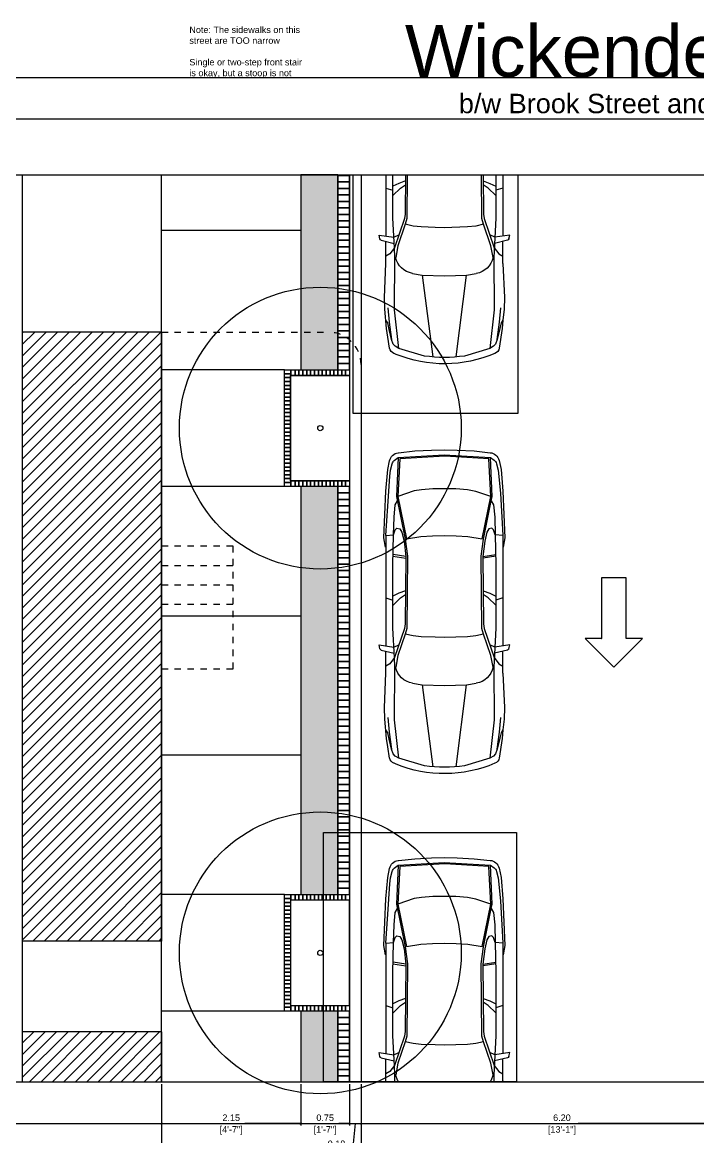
# Model space of a CAD drawing. Extents: x 4 to 262, y -261 to 351.
# Drawn here: x 45.1 to 55.53, y -62.31 to -45.11 of the extents above; entities that cross this region are included whole.
import ezdxf
from ezdxf.xclip import XClip

# ---------------------------------------------------------------- set-up
doc = ezdxf.new("R2010")
doc.units = 0
doc.header["$LTSCALE"] = 0.1
doc.header["$MEASUREMENT"] = 0
doc.header["$XCLIPFRAME"] = 2
doc.header["$PDMODE"] = 3
doc.linetypes.add('DASHED', pattern=[0.75, 0.5, -0.25])
doc.layers.get('0').update_dxf_attribs({"color": 102})
for name, color, linetype in [('Cars', 4, 'Continuous'), ('Details', 9, 'Continuous'), ('Edge', 1, 'Continuous'), ('Hatch and Paving', 252, 'Continuous'), ('HIDDEN', 204, 'Continuous'), ('Optional', 4, 'Continuous'), ('Poche', 6, 'Continuous'), ('Text', 7, 'Continuous'), ('Trees', 3, 'Continuous')]:
    doc.layers.add(name, color=color, linetype=linetype)
doc.styles.get("Standard").update_dxf_attribs({"font": 'Arial.ttf'})
doc.dimstyles.get("Standard").update_dxf_attribs({"dimtxt": 0.1, "dimasz": 0.03, "dimexe": 0.03, "dimexo": 0.04, "dimgap": 0.04, "dimtad": 0, "dimtih": 1, "dimtoh": 1, "dimzin": 0, "dimdsep": 46, "dimtxsty": 'Standard', "dimblk": 'ARCHTICK', "dimblk1": 'ARCHTICK', "dimblk2": 'ARCHTICK', "dimcen": 0.09, "dimclrd": 256, "dimclre": 256, "dimadec": 0, "dimazin": 0, "dimtfac": 1, "dimtofl": 0, "dimtmove": 1, "dimatfit": 3, "dimfxl": 1, "dimtolj": 1, "dimtzin": 0, "dimlwe": -1, "dimarcsym": 0})

# ---------------------------------------------------------------- blocks, each defined once
blk = doc.blocks.new('Tree 1')
for radius in [2.175, 0.04]:
    blk.add_circle((19.781, 19.848), radius)
blk = doc.blocks.new('_ArchTick')
at = {"color": 0, "linetype": 'ByBlock', "const_width": 0.15}
blk.add_lwpolyline([(-0.5, -0.5), (0.5, 0.5)], dxfattribs=at)
blk = doc.blocks.new('*D45')
at = {"layer": 'Defpoints', "color": 0, "transparency": 16777216}
for p in [(47.252, -61.46), (49.402, -61.46), (49.402, -62.107)]:
    blk.add_point(p, dxfattribs=at)
at = {"layer": 'Text', "transparency": 16777216}
for p, q in [((47.252, -61.5), (47.252, -62.137)), ((49.402, -61.5), (49.402, -62.137))]:
    blk.add_line(p, q, dxfattribs=at)
at = {"layer": 'Text', "lineweight": -2, "transparency": 16777216}
for p, q in [((47.252, -62.107), (48.119, -62.107)), ((49.402, -62.107), (48.536, -62.107))]:
    blk.add_line(p, q, dxfattribs=at)
at = {"layer": 'Text', "lineweight": -2, "transparency": 16777216, "xscale": 0.03, "yscale": 0.03, "zscale": 0.03, "rotation": 180}
blk.add_blockref('_ArchTick', (47.252, -62.107), dxfattribs=at)
at = {"layer": 'Text', "lineweight": -2, "transparency": 16777216, "xscale": 0.03, "yscale": 0.03, "zscale": 0.03}
blk.add_blockref('_ArchTick', (49.402, -62.107), dxfattribs=at)
at = {"layer": 'Text', "color": 0, "transparency": 16777216, "char_height": 0.1, "attachment_point": 5}
for s, insert in [('\\A1;2.15', (48.327, -62.016)), ('\\A1;[4\'-7"]', (48.327, -62.211))]:
    blk.add_mtext(s, dxfattribs=dict(at, insert=insert))
blk = doc.blocks.new('*D46')
at = {"layer": 'Defpoints', "color": 0, "transparency": 16777216}
for p in [(49.402, -61.46), (50.152, -61.46), (50.152, -62.107)]:
    blk.add_point(p, dxfattribs=at)
at = {"layer": 'Text', "transparency": 16777216}
for p, q in [((49.402, -61.5), (49.402, -62.137)), ((50.152, -61.5), (50.152, -62.137))]:
    blk.add_line(p, q, dxfattribs=at)
at = {"layer": 'Text', "lineweight": -2, "transparency": 16777216}
for p, q in [((49.402, -62.107), (49.569, -62.107)), ((50.152, -62.107), (49.986, -62.107))]:
    blk.add_line(p, q, dxfattribs=at)
at = {"layer": 'Text', "lineweight": -2, "transparency": 16777216, "xscale": 0.03, "yscale": 0.03, "zscale": 0.03, "rotation": 180}
blk.add_blockref('_ArchTick', (49.402, -62.107), dxfattribs=at)
at = {"layer": 'Text', "lineweight": -2, "transparency": 16777216, "xscale": 0.03, "yscale": 0.03, "zscale": 0.03}
blk.add_blockref('_ArchTick', (50.152, -62.107), dxfattribs=at)
at = {"layer": 'Text', "color": 0, "transparency": 16777216, "char_height": 0.1, "attachment_point": 5}
for s, insert in [('\\A1;0.75', (49.777, -62.016)), ('\\A1;[1\'-7"]', (49.777, -62.211))]:
    blk.add_mtext(s, dxfattribs=dict(at, insert=insert))
blk = doc.blocks.new('*D47')
at = {"layer": 'Defpoints', "color": 0, "transparency": 16777216}
for p in [(50.152, -61.46), (50.332, -61.46), (50.332, -62.107)]:
    blk.add_point(p, dxfattribs=at)
at = {"layer": 'Text', "transparency": 16777216}
for p, q in [((50.152, -61.5), (50.152, -62.137)), ((50.332, -61.5), (50.332, -62.137))]:
    blk.add_line(p, q, dxfattribs=at)
at = {"layer": 'Text', "lineweight": -2, "transparency": 16777216}
for p, q in [((50.152, -62.107), (50.332, -62.107)), ((50.242, -62.107), (50.201, -62.516)), ((50.201, -62.516), (50.121, -62.516))]:
    blk.add_line(p, q, dxfattribs=at)
at = {"layer": 'Text', "lineweight": -2, "transparency": 16777216, "xscale": 0.03, "yscale": 0.03, "zscale": 0.03, "rotation": 180}
blk.add_blockref('_ArchTick', (50.152, -62.107), dxfattribs=at)
at = {"layer": 'Text', "lineweight": -2, "transparency": 16777216, "xscale": 0.03, "yscale": 0.03, "zscale": 0.03}
blk.add_blockref('_ArchTick', (50.332, -62.107), dxfattribs=at)
at = {"layer": 'Text', "color": 0, "transparency": 16777216, "insert": (49.952, -62.516), "char_height": 0.1, "attachment_point": 5}
blk.add_mtext('\\A1;0.18\\P [5"]', dxfattribs=at)
blk = doc.blocks.new('*D48')
at = {"layer": 'Defpoints', "color": 0, "transparency": 16777216}
for p in [(50.332, -61.46), (56.532, -61.46), (56.532, -62.107)]:
    blk.add_point(p, dxfattribs=at)
at = {"layer": 'Text', "transparency": 16777216}
for p, q in [((50.332, -61.5), (50.332, -62.137)), ((56.532, -61.5), (56.532, -62.137))]:
    blk.add_line(p, q, dxfattribs=at)
at = {"layer": 'Text', "lineweight": -2, "transparency": 16777216}
for p, q in [((50.332, -62.107), (53.185, -62.107)), ((56.532, -62.107), (53.68, -62.107))]:
    blk.add_line(p, q, dxfattribs=at)
at = {"layer": 'Text', "lineweight": -2, "transparency": 16777216, "xscale": 0.03, "yscale": 0.03, "zscale": 0.03, "rotation": 180}
blk.add_blockref('_ArchTick', (50.332, -62.107), dxfattribs=at)
at = {"layer": 'Text', "lineweight": -2, "transparency": 16777216, "xscale": 0.03, "yscale": 0.03, "zscale": 0.03}
blk.add_blockref('_ArchTick', (56.532, -62.107), dxfattribs=at)
at = {"layer": 'Text', "color": 0, "transparency": 16777216, "char_height": 0.1, "attachment_point": 5}
for s, insert in [('\\A1;6.20', (53.432, -62.016)), ('\\A1;[13\'-1"]', (53.432, -62.211))]:
    blk.add_mtext(s, dxfattribs=dict(at, insert=insert))
blk = doc.blocks.new('Car 1')
at = {"color": 8, "linetype": 'Continuous'}
for p, q in [((30.089, 21.523), (29.839, 21.496)), ((30.35, 21.538), (30.089, 21.523)), ((30.547, 21.543), (30.35, 21.538)), ((30.743, 21.538), (30.547, 21.543)), ((31.004, 21.523), (30.743, 21.538)), ((31.254, 21.496), (31.004, 21.523)), ((29.702, 21.376), (29.672, 21.235)), ((29.836, 21.421), (29.776, 21.38)), ((29.809, 20.82), (29.836, 21.421)), ((29.83, 20.822), (29.859, 21.401)), ((30.55, 21.463), (29.836, 21.421)), ((29.859, 21.401), (30.542, 21.441)), ((30.542, 21.441), (31.234, 21.401)), ((31.258, 21.421), (30.55, 21.463)), ((31.234, 21.401), (31.263, 20.822)), ((31.321, 21.376), (31.258, 21.421)), ((31.258, 21.421), (31.285, 20.82)), ((31.421, 21.235), (31.392, 21.372)), ((29.672, 21.235), (29.643, 20.905)), ((29.714, 21.228), (29.683, 20.872)), ((29.742, 21.327), (29.714, 21.228)), ((31.379, 21.228), (31.351, 21.327)), ((31.389, 21.134), (31.379, 21.228)), ((31.45, 20.905), (31.421, 21.235)), ((31.421, 20.669), (31.389, 21.134)), ((29.643, 20.905), (29.613, 20.182)), ((29.683, 20.872), (29.643, 20.221)), ((29.822, 20.756), (29.809, 20.82)), ((29.83, 20.822), (30.062, 20.899)), ((29.962, 20.168), (29.83, 20.822)), ((30.062, 20.899), (30.191, 20.924)), ((30.191, 20.924), (30.368, 20.938)), ((30.368, 20.938), (30.55, 20.94)), ((30.55, 20.94), (30.725, 20.938)), ((30.725, 20.938), (30.902, 20.924)), ((30.902, 20.924), (31.012, 20.906)), ((31.012, 20.906), (31.263, 20.822)), ((31.263, 20.822), (31.131, 20.168)), ((31.285, 20.82), (31.152, 20.164)), ((31.48, 20.182), (31.45, 20.905)), ((29.789, 20.69), (29.769, 20.504)), ((29.822, 20.756), (29.789, 20.69)), ((29.942, 20.164), (29.822, 20.756)), ((31.305, 20.69), (31.272, 20.756)), ((31.324, 20.504), (31.305, 20.69)), ((31.45, 20.221), (31.421, 20.669)), ((29.769, 20.504), (29.763, 20.228)), ((31.33, 20.228), (31.324, 20.504)), ((29.763, 20.228), (29.789, 20.305)), ((29.789, 20.305), (29.814, 20.332)), ((29.814, 20.332), (29.86, 20.322)), ((29.86, 20.322), (29.891, 20.271)), ((31.234, 20.322), (31.202, 20.271)), ((31.279, 20.332), (31.234, 20.322)), ((31.305, 20.305), (31.279, 20.332)), ((31.33, 20.228), (31.305, 20.305)), ((29.613, 20.182), (29.639, 20.04)), ((29.643, 20.221), (29.763, 20.228)), ((29.643, 20.221), (29.643, 18.514)), ((29.763, 20.228), (29.752, 19.766)), ((29.891, 20.271), (29.924, 20.133)), ((29.924, 20.133), (29.954, 19.896)), ((29.979, 19.902), (29.942, 20.164)), ((30.184, 20.202), (29.962, 20.168)), ((30.365, 20.215), (30.184, 20.202)), ((30.543, 20.217), (30.365, 20.215)), ((30.728, 20.215), (30.543, 20.217)), ((30.909, 20.202), (30.728, 20.215)), ((31.131, 20.168), (30.909, 20.202)), ((31.152, 20.164), (31.114, 19.902)), ((31.169, 20.133), (31.14, 19.896)), ((31.202, 20.271), (31.169, 20.133)), ((31.342, 19.766), (31.33, 20.228)), ((31.45, 20.221), (31.33, 20.228)), ((31.45, 20.221), (31.45, 18.514)), ((31.454, 20.04), (31.48, 20.182)), ((29.954, 19.894), (29.755, 19.924)), ((29.755, 19.899), (29.95, 19.87)), ((29.954, 19.896), (29.942, 18.855)), ((29.967, 18.785), (29.979, 19.902)), ((31.114, 19.902), (31.126, 18.785)), ((31.14, 19.896), (31.338, 19.924)), ((31.14, 19.896), (31.151, 18.855)), ((31.341, 19.899), (31.143, 19.87)), ((29.752, 19.766), (29.752, 18.789)), ((31.342, 18.789), (31.342, 19.766)), ((29.843, 19.328), (29.752, 19.284)), ((29.948, 19.366), (29.843, 19.328)), ((29.87, 19.256), (29.947, 19.307)), ((31.145, 19.366), (31.25, 19.328)), ((31.223, 19.256), (31.146, 19.307)), ((31.25, 19.328), (31.344, 19.283)), ((29.642, 19.256), (29.752, 19.222)), ((29.752, 19.142), (29.87, 19.256)), ((31.344, 19.14), (31.223, 19.256)), ((31.451, 19.256), (31.342, 19.222)), ((29.752, 18.789), (29.784, 18.185)), ((29.932, 18.784), (29.777, 18.333)), ((29.942, 18.855), (29.932, 18.784)), ((29.943, 18.698), (29.967, 18.785)), ((31.126, 18.785), (31.15, 18.698)), ((31.151, 18.855), (31.161, 18.784)), ((31.161, 18.784), (31.316, 18.333)), ((31.316, 18.333), (31.342, 18.789)), ((29.829, 18.365), (29.943, 18.698)), ((29.943, 18.698), (30.062, 18.67)), ((30.062, 18.67), (30.19, 18.655)), ((30.19, 18.655), (30.551, 18.644)), ((30.551, 18.644), (30.691, 18.648)), ((30.691, 18.648), (30.903, 18.655)), ((30.903, 18.655), (31.031, 18.67)), ((31.031, 18.67), (31.15, 18.698)), ((31.15, 18.698), (31.264, 18.365)), ((29.551, 18.47), (29.538, 18.53)), ((29.538, 18.53), (29.769, 18.496)), ((29.571, 18.449), (29.774, 18.402)), ((29.643, 18.092), (29.643, 18.432)), ((29.769, 18.496), (29.846, 18.532)), ((31.325, 18.496), (31.248, 18.532)), ((31.522, 18.449), (31.32, 18.402)), ((31.555, 18.53), (31.325, 18.496)), ((31.45, 18.092), (31.45, 18.432)), ((31.542, 18.47), (31.555, 18.53)), ((29.705, 18.239), (29.643, 18.204)), ((29.777, 18.333), (29.705, 18.239)), ((29.795, 18.185), (29.829, 18.365)), ((31.264, 18.365), (31.298, 18.185)), ((31.309, 18.185), (31.316, 18.333)), ((31.316, 18.333), (31.389, 18.239)), ((31.389, 18.239), (31.451, 18.204)), ((29.643, 18.092), (29.62, 17.566)), ((29.784, 18.185), (29.779, 17.375)), ((31.315, 17.375), (31.309, 18.185)), ((31.473, 17.566), (31.45, 18.092)), ((30.206, 17.913), (30.054, 17.938)), ((30.366, 16.648), (30.206, 17.913)), ((30.547, 17.902), (30.206, 17.913)), ((30.887, 17.913), (30.547, 17.902)), ((30.887, 17.913), (30.727, 16.648)), ((31.039, 17.938), (30.887, 17.913)), ((29.62, 17.566), (29.626, 17.384)), ((31.467, 17.384), (31.473, 17.566)), ((29.626, 17.384), (29.642, 17.219)), ((29.694, 17.185), (29.676, 17.408)), ((29.779, 17.375), (29.843, 16.78)), ((31.251, 16.78), (31.315, 17.375)), ((31.417, 17.408), (31.4, 17.185)), ((31.441, 17.087), (31.467, 17.384)), ((29.642, 17.219), (29.672, 17.173)), ((29.642, 17.219), (29.653, 17.087)), ((31.421, 17.173), (31.451, 17.219)), ((29.653, 17.087), (29.701, 16.784)), ((29.672, 17.173), (29.689, 17.09)), ((29.689, 17.09), (29.73, 16.918)), ((29.73, 16.918), (29.694, 17.185)), ((31.4, 17.185), (31.363, 16.918)), ((31.363, 16.918), (31.4, 17.074)), ((31.4, 17.074), (31.421, 17.173)), ((31.421, 16.954), (31.441, 17.087)), ((29.73, 16.918), (29.756, 16.848)), ((31.338, 16.848), (31.363, 16.918)), ((31.392, 16.784), (31.421, 16.954)), ((29.756, 16.848), (29.789, 16.813)), ((29.789, 16.813), (29.843, 16.78)), ((29.843, 16.78), (30.238, 16.663)), ((30.855, 16.663), (31.251, 16.78)), ((31.251, 16.78), (31.305, 16.813)), ((31.293, 16.689), (31.324, 16.702)), ((31.305, 16.813), (31.338, 16.848)), ((30.547, 16.543), (30.547, 16.543))]:
    blk.add_line(p, q, dxfattribs=at)
for centre, radius, start, end in [((29.857, 21.339), 0.159, 96.1654, 166.417), ((29.844, 21.298), 0.106, 124.732, 163.999), ((31.237, 21.339), 0.159, 12.0139, 81.7918), ((31.249, 21.298), 0.106, 16.0009, 47.497), ((29.577, 18.475), 0.0265, 191.8561, 256.8464), ((31.516, 18.475), 0.0265, 283.1524, 348.1427), ((30.107, 18.253), 0.32, 192.2413, 260.4689), ((30.987, 18.253), 0.319, 279.531, 347.7586), ((29.805, 16.802), 0.106, 189.5619, 249.9003), ((30.547, 18.523), 1.98, 246.8697, 292.1307), ((31.288, 16.802), 0.106, 290.0997, 350.438), ((30.547, 18.805), 2.164, 261.8061, 278.1938)]:
    blk.add_arc(centre, radius, start, end, dxfattribs=at)
blk = doc.blocks.new('*D53')
at = {"layer": 'Defpoints', "color": 0, "transparency": 16777216}
for p in [(47.252, -61.46), (50.332, -61.46), (50.332, -63.036)]:
    blk.add_point(p, dxfattribs=at)
at = {"layer": 'Text', "transparency": 16777216}
for p, q in [((47.252, -61.5), (47.252, -63.066)), ((50.332, -61.5), (50.332, -63.066))]:
    blk.add_line(p, q, dxfattribs=at)
at = {"layer": 'Text', "lineweight": -2, "transparency": 16777216}
for p, q in [((47.252, -63.036), (48.415, -63.036)), ((50.332, -63.036), (49.169, -63.036))]:
    blk.add_line(p, q, dxfattribs=at)
at = {"layer": 'Text', "lineweight": -2, "transparency": 16777216, "xscale": 0.03, "yscale": 0.03, "zscale": 0.03, "rotation": 180}
blk.add_blockref('_ArchTick', (47.252, -63.036), dxfattribs=at)
at = {"layer": 'Text', "lineweight": -2, "transparency": 16777216, "xscale": 0.03, "yscale": 0.03, "zscale": 0.03}
blk.add_blockref('_ArchTick', (50.332, -63.036), dxfattribs=at)
at = {"layer": 'Text', "color": 0, "transparency": 16777216, "char_height": 0.2, "attachment_point": 5}
for s, insert in [('\\A1;3.08', (48.792, -62.895)), ('\\A1;[6\'-6"]', (48.792, -63.203))]:
    blk.add_mtext(s, dxfattribs=dict(at, insert=insert))
blk = doc.blocks.new('*D54')
at = {"layer": 'Defpoints', "color": 0, "transparency": 16777216}
for p in [(50.332, -61.46), (60.182, -61.46), (60.182, -63.036)]:
    blk.add_point(p, dxfattribs=at)
at = {"layer": 'Text', "transparency": 16777216}
for p, q in [((50.332, -61.5), (50.332, -63.066)), ((60.182, -61.5), (60.182, -63.066))]:
    blk.add_line(p, q, dxfattribs=at)
at = {"layer": 'Text', "lineweight": -2, "transparency": 16777216}
for p, q in [((50.332, -63.036), (54.725, -63.036)), ((60.182, -63.036), (55.79, -63.036))]:
    blk.add_line(p, q, dxfattribs=at)
at = {"layer": 'Text', "lineweight": -2, "transparency": 16777216, "xscale": 0.03, "yscale": 0.03, "zscale": 0.03, "rotation": 180}
blk.add_blockref('_ArchTick', (50.332, -63.036), dxfattribs=at)
at = {"layer": 'Text', "lineweight": -2, "transparency": 16777216, "xscale": 0.03, "yscale": 0.03, "zscale": 0.03}
blk.add_blockref('_ArchTick', (60.182, -63.036), dxfattribs=at)
at = {"layer": 'Text', "color": 0, "transparency": 16777216, "char_height": 0.2, "attachment_point": 5}
for s, insert in [('\\A1;9.85', (55.257, -62.895)), ('\\A1;[20\'-10"]', (55.257, -63.203))]:
    blk.add_mtext(s, dxfattribs=dict(at, insert=insert))
blk = doc.blocks.new('*D56')
at = {"layer": 'Defpoints', "color": 0, "transparency": 16777216}
for p in [(47.252, -61.46), (63.312, -61.46), (63.312, -64.253)]:
    blk.add_point(p, dxfattribs=at)
at = {"layer": 'Text', "transparency": 16777216}
for p, q in [((47.252, -61.5), (47.252, -64.283)), ((63.312, -61.5), (63.312, -64.283))]:
    blk.add_line(p, q, dxfattribs=at)
at = {"layer": 'Text', "lineweight": -2, "transparency": 16777216}
for p, q in [((47.252, -64.253), (54.751, -64.253)), ((63.312, -64.253), (55.813, -64.253))]:
    blk.add_line(p, q, dxfattribs=at)
at = {"layer": 'Text', "lineweight": -2, "transparency": 16777216, "xscale": 0.03, "yscale": 0.03, "zscale": 0.03, "rotation": 180}
blk.add_blockref('_ArchTick', (47.252, -64.253), dxfattribs=at)
at = {"layer": 'Text', "lineweight": -2, "transparency": 16777216, "xscale": 0.03, "yscale": 0.03, "zscale": 0.03}
blk.add_blockref('_ArchTick', (63.312, -64.253), dxfattribs=at)
at = {"layer": 'Text', "color": 0, "transparency": 16777216, "char_height": 0.3, "attachment_point": 5}
for s, insert in [('\\A1;16.06', (55.282, -64.061)), ("\\A1;[34']", (55.282, -64.484))]:
    blk.add_mtext(s, dxfattribs=dict(at, insert=insert))

msp = doc.modelspace()

# ---------------------------------------------------------------- hatches: boundary and pattern name
at = {"layer": 'Hatch and Paving'}
h = msp.add_hatch(dxfattribs=at)
h.set_pattern_fill('AR-BRSTD', color=256, scale=0.03, angle=90)
h.set_pattern_definition([(90, (-1.51225, 0), (-0.08001, 5e-18), []), (180, (-1.51225, 0), (-0.08001, -0.12), [0.08001, -0.08001])])
h.paths.add_polyline_path([(49.402, -50.471), (49.972, -50.471), (49.972, -47.46), (49.402, -47.46)])
h.paths.add_polyline_path([(49.402, -58.571), (49.972, -58.571), (49.972, -52.271), (49.402, -52.271)])
h.paths.add_polyline_path([(49.972, -60.371), (49.402, -60.371), (49.402, -61.46), (49.972, -61.46)])
h.paths.add_polyline_path([(61.112, -58.917), (60.542, -58.917), (60.542, -61.46), (61.112, -61.46)])
h.paths.add_polyline_path([(61.112, -49.717), (60.542, -49.717), (60.542, -57.117), (61.112, -57.117)])
h.paths.add_polyline_path([(61.112, -47.46), (60.542, -47.46), (60.542, -47.917), (61.112, -47.917)])
at = {"layer": 'HIDDEN'}
h = msp.add_hatch(dxfattribs=at)
h.set_pattern_fill('ANSI31', color=1)
h.set_pattern_definition([(45, (-1.51225, 0), (-0.08838835, 0.08838835), [])])
h.paths.add_polyline_path([(47.252, -49.89), (45.102, -49.89), (45.102, -59.29), (47.252, -59.29)])
h.paths.add_polyline_path([(47.252, -60.69), (45.102, -60.69), (45.102, -61.46), (47.252, -61.46)])
h.paths.add_polyline_path([(65.462, -56.117), (63.312, -56.117), (63.312, -61.46), (65.462, -61.46)])
h.paths.add_polyline_path([(65.462, -47.46), (63.312, -47.46), (63.312, -50.117), (65.462, -50.117)])

# ---------------------------------------------------------------- linework, layer by layer
at = {"layer": 'Cars'}
msp.add_lwpolyline([(54.231, -55.06), (54.673, -54.618), (54.423, -54.618), (54.423, -53.681), (54.04, -53.681), (54.04, -54.618), (54.048, -54.618), (53.79, -54.618)], close=True, dxfattribs=at)
at = {"layer": 'Details'}
msp.add_line((50.152, -47.46), (50.152, -61.46), dxfattribs=at)
at = {"layer": 'Edge'}
for p, q in [((47.252, -49.89), (47.252, -47.46)), ((49.402, -47.46), (49.402, -50.471)), ((50.332, -47.46), (50.332, -61.46)), ((49.402, -52.271), (49.402, -58.571)), ((47.252, -60.69), (47.252, -59.29)), ((49.402, -60.371), (49.402, -61.46))]:
    msp.add_line(p, q, dxfattribs=at)
for p in [(7.603, -47.46), (14.396, -61.46)]:
    msp.add_xline(p, (1, 0), dxfattribs=at)
for points in [[(49.402, -52.271), (49.152, -52.271), (49.152, -50.471), (49.402, -50.471)], [(49.402, -60.371), (49.152, -60.371), (49.152, -58.571), (49.402, -58.571)]]:
    msp.add_lwpolyline(points, dxfattribs=at)
for points in [[(50.152, -52.182), (49.241, -52.182), (49.241, -50.559), (50.152, -50.559)], [(50.152, -58.659), (49.241, -58.659), (49.241, -60.282), (50.152, -60.282)]]:
    msp.add_lwpolyline(points, close=True, dxfattribs=at)
at = {"layer": 'Hatch and Paving'}
for p, q in [((49.402, -48.321), (47.252, -48.321)), ((49.152, -50.471), (47.252, -50.471)), ((49.152, -52.271), (47.252, -52.271)), ((49.402, -54.271), (47.252, -54.271)), ((49.402, -56.421), (47.252, -56.421)), ((49.152, -58.571), (47.252, -58.571)), ((49.152, -60.371), (47.252, -60.371))]:
    msp.add_line(p, q, dxfattribs=at)
for points in [[(49.972, -47.46), (49.972, -47.471), (50.152, -47.471), (50.152, -47.46)], [(50.152, -61.46), (50.152, -61.371), (49.972, -61.371), (49.972, -61.46)]]:
    msp.add_lwpolyline(points, dxfattribs=at)
for points in [[(50.152, -47.471), (49.972, -47.471), (49.972, -47.571), (50.152, -47.571)], [(50.152, -47.571), (49.972, -47.571), (49.972, -47.671), (50.152, -47.671)], [(50.152, -47.671), (49.972, -47.671), (49.972, -47.771), (50.152, -47.771)], [(50.152, -47.771), (49.972, -47.771), (49.972, -47.871), (50.152, -47.871)], [(50.152, -47.871), (49.972, -47.871), (49.972, -47.971), (50.152, -47.971)], [(50.152, -47.971), (49.972, -47.971), (49.972, -48.071), (50.152, -48.071)], [(50.152, -48.071), (49.972, -48.071), (49.972, -48.171), (50.152, -48.171)], [(50.152, -48.171), (49.972, -48.171), (49.972, -48.271), (50.152, -48.271)], [(50.152, -48.271), (49.972, -48.271), (49.972, -48.371), (50.152, -48.371)], [(50.152, -48.371), (49.972, -48.371), (49.972, -48.471), (50.152, -48.471)], [(50.152, -48.471), (49.972, -48.471), (49.972, -48.571), (50.152, -48.571)], [(50.152, -48.571), (49.972, -48.571), (49.972, -48.671), (50.152, -48.671)], [(50.152, -48.671), (49.972, -48.671), (49.972, -48.771), (50.152, -48.771)], [(50.152, -48.771), (49.972, -48.771), (49.972, -48.871), (50.152, -48.871)], [(50.152, -48.871), (49.972, -48.871), (49.972, -48.971), (50.152, -48.971)], [(50.152, -48.971), (49.972, -48.971), (49.972, -49.071), (50.152, -49.071)], [(50.152, -49.071), (49.972, -49.071), (49.972, -49.171), (50.152, -49.171)], [(50.152, -49.171), (49.972, -49.171), (49.972, -49.271), (50.152, -49.271)], [(50.152, -49.271), (49.972, -49.271), (49.972, -49.371), (50.152, -49.371)], [(50.152, -49.371), (49.972, -49.371), (49.972, -49.471), (50.152, -49.471)], [(50.152, -49.471), (49.972, -49.471), (49.972, -49.571), (50.152, -49.571)], [(50.152, -49.571), (49.972, -49.571), (49.972, -49.671), (50.152, -49.671)], [(50.152, -49.671), (49.972, -49.671), (49.972, -49.771), (50.152, -49.771)], [(50.152, -49.771), (49.972, -49.771), (49.972, -49.871), (50.152, -49.871)], [(50.152, -49.871), (49.972, -49.871), (49.972, -49.971), (50.152, -49.971)], [(50.152, -49.971), (49.972, -49.971), (49.972, -50.071), (50.152, -50.071)], [(50.152, -50.071), (49.972, -50.071), (49.972, -50.171), (50.152, -50.171)], [(50.152, -50.171), (49.972, -50.171), (49.972, -50.271), (50.152, -50.271)], [(50.152, -50.271), (49.972, -50.271), (49.972, -50.371), (50.152, -50.371)], [(50.152, -50.371), (49.972, -50.371), (49.972, -50.471), (50.152, -50.471)], [(49.152, -50.471), (49.241, -50.471), (49.241, -50.531), (49.152, -50.531)], [(49.152, -50.531), (49.241, -50.531), (49.241, -50.591), (49.152, -50.591)], [(49.312, -50.471), (49.312, -50.559), (49.252, -50.559), (49.252, -50.471)], [(49.372, -50.471), (49.372, -50.559), (49.312, -50.559), (49.312, -50.471)], [(49.432, -50.471), (49.432, -50.559), (49.372, -50.559), (49.372, -50.471)], [(49.492, -50.471), (49.492, -50.559), (49.432, -50.559), (49.432, -50.471)], [(49.552, -50.471), (49.552, -50.559), (49.492, -50.559), (49.492, -50.471)], [(49.612, -50.471), (49.612, -50.559), (49.552, -50.559), (49.552, -50.471)], [(49.672, -50.471), (49.672, -50.559), (49.612, -50.559), (49.612, -50.471)], [(49.732, -50.471), (49.732, -50.559), (49.672, -50.559), (49.672, -50.471)], [(49.792, -50.471), (49.792, -50.559), (49.732, -50.559), (49.732, -50.471)], [(49.852, -50.471), (49.852, -50.559), (49.792, -50.559), (49.792, -50.471)], [(49.912, -50.471), (49.912, -50.559), (49.852, -50.559), (49.852, -50.471)], [(49.972, -50.471), (49.972, -50.559), (49.912, -50.559), (49.912, -50.471)], [(50.032, -50.471), (50.032, -50.559), (49.972, -50.559), (49.972, -50.471)], [(50.092, -50.471), (50.092, -50.559), (50.032, -50.559), (50.032, -50.471)], [(50.152, -50.471), (50.152, -50.559), (50.092, -50.559), (50.092, -50.471)], [(49.152, -50.591), (49.241, -50.591), (49.241, -50.651), (49.152, -50.651)], [(49.152, -50.651), (49.241, -50.651), (49.241, -50.711), (49.152, -50.711)], [(49.152, -50.711), (49.241, -50.711), (49.241, -50.771), (49.152, -50.771)], [(49.152, -50.771), (49.241, -50.771), (49.241, -50.831), (49.152, -50.831)], [(49.152, -50.831), (49.241, -50.831), (49.241, -50.891), (49.152, -50.891)], [(49.152, -50.891), (49.241, -50.891), (49.241, -50.951), (49.152, -50.951)], [(49.152, -50.951), (49.241, -50.951), (49.241, -51.011), (49.152, -51.011)], [(49.152, -51.011), (49.241, -51.011), (49.241, -51.071), (49.152, -51.071)], [(49.152, -51.071), (49.241, -51.071), (49.241, -51.131), (49.152, -51.131)], [(49.152, -51.131), (49.241, -51.131), (49.241, -51.191), (49.152, -51.191)], [(49.152, -51.191), (49.241, -51.191), (49.241, -51.251), (49.152, -51.251)], [(49.152, -51.251), (49.241, -51.251), (49.241, -51.311), (49.152, -51.311)], [(49.152, -51.311), (49.241, -51.311), (49.241, -51.371), (49.152, -51.371)], [(49.152, -51.371), (49.241, -51.371), (49.241, -51.431), (49.152, -51.431)], [(49.152, -51.431), (49.241, -51.431), (49.241, -51.491), (49.152, -51.491)], [(49.152, -51.491), (49.241, -51.491), (49.241, -51.551), (49.152, -51.551)], [(49.152, -51.551), (49.241, -51.551), (49.241, -51.611), (49.152, -51.611)], [(49.152, -51.611), (49.241, -51.611), (49.241, -51.671), (49.152, -51.671)], [(49.152, -51.671), (49.241, -51.671), (49.241, -51.731), (49.152, -51.731)], [(49.152, -51.731), (49.241, -51.731), (49.241, -51.791), (49.152, -51.791)], [(49.152, -51.791), (49.241, -51.791), (49.241, -51.851), (49.152, -51.851)], [(49.152, -51.851), (49.241, -51.851), (49.241, -51.911), (49.152, -51.911)], [(49.152, -51.911), (49.241, -51.911), (49.241, -51.971), (49.152, -51.971)], [(49.152, -51.971), (49.241, -51.971), (49.241, -52.031), (49.152, -52.031)], [(49.152, -52.031), (49.241, -52.031), (49.241, -52.091), (49.152, -52.091)], [(49.152, -52.091), (49.241, -52.091), (49.241, -52.151), (49.152, -52.151)], [(49.152, -52.151), (49.241, -52.151), (49.241, -52.211), (49.152, -52.211)], [(49.152, -52.211), (49.241, -52.211), (49.241, -52.271), (49.152, -52.271)], [(49.312, -52.182), (49.312, -52.271), (49.252, -52.271), (49.252, -52.182)], [(49.372, -52.182), (49.372, -52.271), (49.312, -52.271), (49.312, -52.182)], [(49.432, -52.182), (49.432, -52.271), (49.372, -52.271), (49.372, -52.182)], [(49.492, -52.182), (49.492, -52.271), (49.432, -52.271), (49.432, -52.182)], [(49.552, -52.182), (49.552, -52.271), (49.492, -52.271), (49.492, -52.182)], [(49.612, -52.182), (49.612, -52.271), (49.552, -52.271), (49.552, -52.182)], [(49.672, -52.182), (49.672, -52.271), (49.612, -52.271), (49.612, -52.182)], [(49.732, -52.182), (49.732, -52.271), (49.672, -52.271), (49.672, -52.182)], [(49.792, -52.182), (49.792, -52.271), (49.732, -52.271), (49.732, -52.182)], [(49.852, -52.182), (49.852, -52.271), (49.792, -52.271), (49.792, -52.182)], [(49.912, -52.182), (49.912, -52.271), (49.852, -52.271), (49.852, -52.182)], [(49.972, -52.182), (49.972, -52.271), (49.912, -52.271), (49.912, -52.182)], [(50.032, -52.182), (50.032, -52.271), (49.972, -52.271), (49.972, -52.182)], [(50.152, -52.271), (49.972, -52.271), (49.972, -52.371), (50.152, -52.371)], [(50.092, -52.182), (50.092, -52.271), (50.032, -52.271), (50.032, -52.182)], [(50.152, -52.182), (50.152, -52.271), (50.092, -52.271), (50.092, -52.182)], [(50.152, -52.371), (49.972, -52.371), (49.972, -52.471), (50.152, -52.471)], [(50.152, -52.471), (49.972, -52.471), (49.972, -52.571), (50.152, -52.571)], [(50.152, -52.571), (49.972, -52.571), (49.972, -52.671), (50.152, -52.671)], [(50.152, -52.671), (49.972, -52.671), (49.972, -52.771), (50.152, -52.771)], [(50.152, -52.771), (49.972, -52.771), (49.972, -52.871), (50.152, -52.871)], [(50.152, -52.871), (49.972, -52.871), (49.972, -52.971), (50.152, -52.971)], [(50.152, -52.971), (49.972, -52.971), (49.972, -53.071), (50.152, -53.071)], [(50.152, -53.071), (49.972, -53.071), (49.972, -53.171), (50.152, -53.171)], [(50.152, -53.171), (49.972, -53.171), (49.972, -53.271), (50.152, -53.271)], [(50.152, -53.271), (49.972, -53.271), (49.972, -53.371), (50.152, -53.371)], [(50.152, -53.371), (49.972, -53.371), (49.972, -53.471), (50.152, -53.471)], [(50.152, -53.471), (49.972, -53.471), (49.972, -53.571), (50.152, -53.571)], [(50.152, -53.571), (49.972, -53.571), (49.972, -53.671), (50.152, -53.671)], [(50.152, -53.671), (49.972, -53.671), (49.972, -53.771), (50.152, -53.771)], [(50.152, -53.771), (49.972, -53.771), (49.972, -53.871), (50.152, -53.871)], [(50.152, -53.871), (49.972, -53.871), (49.972, -53.971), (50.152, -53.971)], [(50.152, -53.971), (49.972, -53.971), (49.972, -54.071), (50.152, -54.071)], [(50.152, -54.071), (49.972, -54.071), (49.972, -54.171), (50.152, -54.171)], [(50.152, -54.171), (49.972, -54.171), (49.972, -54.271), (50.152, -54.271)], [(50.152, -54.271), (49.972, -54.271), (49.972, -54.371), (50.152, -54.371)], [(50.152, -54.371), (49.972, -54.371), (49.972, -54.471), (50.152, -54.471)], [(50.152, -54.471), (49.972, -54.471), (49.972, -54.571), (50.152, -54.571)], [(50.152, -54.571), (49.972, -54.571), (49.972, -54.671), (50.152, -54.671)], [(50.152, -54.671), (49.972, -54.671), (49.972, -54.771), (50.152, -54.771)], [(50.152, -54.771), (49.972, -54.771), (49.972, -54.871), (50.152, -54.871)], [(50.152, -54.871), (49.972, -54.871), (49.972, -54.971), (50.152, -54.971)], [(50.152, -54.971), (49.972, -54.971), (49.972, -55.071), (50.152, -55.071)], [(50.152, -55.071), (49.972, -55.071), (49.972, -55.171), (50.152, -55.171)], [(50.152, -55.171), (49.972, -55.171), (49.972, -55.271), (50.152, -55.271)], [(50.152, -55.271), (49.972, -55.271), (49.972, -55.371), (50.152, -55.371)], [(50.152, -55.371), (49.972, -55.371), (49.972, -55.471), (50.152, -55.471)], [(50.152, -55.471), (49.972, -55.471), (49.972, -55.571), (50.152, -55.571)], [(50.152, -55.571), (49.972, -55.571), (49.972, -55.671), (50.152, -55.671)], [(50.152, -55.671), (49.972, -55.671), (49.972, -55.771), (50.152, -55.771)], [(50.152, -55.771), (49.972, -55.771), (49.972, -55.871), (50.152, -55.871)], [(50.152, -55.871), (49.972, -55.871), (49.972, -55.971), (50.152, -55.971)], [(50.152, -55.971), (49.972, -55.971), (49.972, -56.071), (50.152, -56.071)], [(50.152, -56.071), (49.972, -56.071), (49.972, -56.171), (50.152, -56.171)], [(50.152, -56.171), (49.972, -56.171), (49.972, -56.271), (50.152, -56.271)], [(50.152, -56.271), (49.972, -56.271), (49.972, -56.371), (50.152, -56.371)], [(50.152, -56.371), (49.972, -56.371), (49.972, -56.471), (50.152, -56.471)], [(50.152, -56.471), (49.972, -56.471), (49.972, -56.571), (50.152, -56.571)], [(50.152, -56.571), (49.972, -56.571), (49.972, -56.671), (50.152, -56.671)], [(50.152, -56.671), (49.972, -56.671), (49.972, -56.771), (50.152, -56.771)], [(50.152, -56.771), (49.972, -56.771), (49.972, -56.871), (50.152, -56.871)], [(50.152, -56.871), (49.972, -56.871), (49.972, -56.971), (50.152, -56.971)], [(50.152, -56.971), (49.972, -56.971), (49.972, -57.071), (50.152, -57.071)], [(50.152, -57.071), (49.972, -57.071), (49.972, -57.171), (50.152, -57.171)], [(50.152, -57.171), (49.972, -57.171), (49.972, -57.271), (50.152, -57.271)], [(50.152, -57.271), (49.972, -57.271), (49.972, -57.371), (50.152, -57.371)], [(50.152, -57.371), (49.972, -57.371), (49.972, -57.471), (50.152, -57.471)], [(50.152, -57.471), (49.972, -57.471), (49.972, -57.571), (50.152, -57.571)], [(50.152, -57.571), (49.972, -57.571), (49.972, -57.671), (50.152, -57.671)], [(50.152, -57.671), (49.972, -57.671), (49.972, -57.771), (50.152, -57.771)], [(50.152, -57.771), (49.972, -57.771), (49.972, -57.871), (50.152, -57.871)], [(50.152, -57.871), (49.972, -57.871), (49.972, -57.971), (50.152, -57.971)], [(50.152, -57.971), (49.972, -57.971), (49.972, -58.071), (50.152, -58.071)], [(50.152, -58.071), (49.972, -58.071), (49.972, -58.171), (50.152, -58.171)], [(50.152, -58.171), (49.972, -58.171), (49.972, -58.271), (50.152, -58.271)], [(50.152, -58.271), (49.972, -58.271), (49.972, -58.371), (50.152, -58.371)], [(50.152, -58.371), (49.972, -58.371), (49.972, -58.471), (50.152, -58.471)], [(50.152, -58.471), (49.972, -58.471), (49.972, -58.571), (50.152, -58.571)], [(49.152, -58.571), (49.241, -58.571), (49.241, -58.631), (49.152, -58.631)], [(49.152, -58.631), (49.241, -58.631), (49.241, -58.691), (49.152, -58.691)], [(49.312, -58.571), (49.312, -58.659), (49.252, -58.659), (49.252, -58.571)], [(49.372, -58.571), (49.372, -58.659), (49.312, -58.659), (49.312, -58.571)], [(49.432, -58.571), (49.432, -58.659), (49.372, -58.659), (49.372, -58.571)], [(49.492, -58.571), (49.492, -58.659), (49.432, -58.659), (49.432, -58.571)], [(49.552, -58.571), (49.552, -58.659), (49.492, -58.659), (49.492, -58.571)], [(49.612, -58.571), (49.612, -58.659), (49.552, -58.659), (49.552, -58.571)], [(49.672, -58.571), (49.672, -58.659), (49.612, -58.659), (49.612, -58.571)], [(49.732, -58.571), (49.732, -58.659), (49.672, -58.659), (49.672, -58.571)], [(49.792, -58.571), (49.792, -58.659), (49.732, -58.659), (49.732, -58.571)], [(49.852, -58.571), (49.852, -58.659), (49.792, -58.659), (49.792, -58.571)], [(49.912, -58.571), (49.912, -58.659), (49.852, -58.659), (49.852, -58.571)], [(49.972, -58.571), (49.972, -58.659), (49.912, -58.659), (49.912, -58.571)], [(50.032, -58.571), (50.032, -58.659), (49.972, -58.659), (49.972, -58.571)], [(50.092, -58.571), (50.092, -58.659), (50.032, -58.659), (50.032, -58.571)], [(50.152, -58.571), (50.152, -58.659), (50.092, -58.659), (50.092, -58.571)], [(49.152, -58.691), (49.241, -58.691), (49.241, -58.751), (49.152, -58.751)], [(49.152, -58.751), (49.241, -58.751), (49.241, -58.811), (49.152, -58.811)], [(49.152, -58.811), (49.241, -58.811), (49.241, -58.871), (49.152, -58.871)], [(49.152, -58.871), (49.241, -58.871), (49.241, -58.931), (49.152, -58.931)], [(49.152, -58.931), (49.241, -58.931), (49.241, -58.991), (49.152, -58.991)], [(49.152, -58.991), (49.241, -58.991), (49.241, -59.051), (49.152, -59.051)], [(49.152, -59.051), (49.241, -59.051), (49.241, -59.111), (49.152, -59.111)], [(49.152, -59.111), (49.241, -59.111), (49.241, -59.171), (49.152, -59.171)], [(49.152, -59.171), (49.241, -59.171), (49.241, -59.231), (49.152, -59.231)], [(49.152, -59.231), (49.241, -59.231), (49.241, -59.291), (49.152, -59.291)], [(49.152, -59.291), (49.241, -59.291), (49.241, -59.351), (49.152, -59.351)], [(49.152, -59.351), (49.241, -59.351), (49.241, -59.411), (49.152, -59.411)], [(49.152, -59.411), (49.241, -59.411), (49.241, -59.471), (49.152, -59.471)], [(49.152, -59.471), (49.241, -59.471), (49.241, -59.531), (49.152, -59.531)], [(49.152, -59.531), (49.241, -59.531), (49.241, -59.591), (49.152, -59.591)], [(49.152, -59.591), (49.241, -59.591), (49.241, -59.651), (49.152, -59.651)], [(49.152, -59.651), (49.241, -59.651), (49.241, -59.711), (49.152, -59.711)], [(49.152, -59.711), (49.241, -59.711), (49.241, -59.771), (49.152, -59.771)], [(49.152, -59.771), (49.241, -59.771), (49.241, -59.831), (49.152, -59.831)], [(49.152, -59.831), (49.241, -59.831), (49.241, -59.891), (49.152, -59.891)], [(49.152, -59.891), (49.241, -59.891), (49.241, -59.951), (49.152, -59.951)], [(49.152, -59.951), (49.241, -59.951), (49.241, -60.011), (49.152, -60.011)], [(49.152, -60.011), (49.241, -60.011), (49.241, -60.071), (49.152, -60.071)], [(49.152, -60.071), (49.241, -60.071), (49.241, -60.131), (49.152, -60.131)], [(49.152, -60.131), (49.241, -60.131), (49.241, -60.191), (49.152, -60.191)], [(49.152, -60.191), (49.241, -60.191), (49.241, -60.251), (49.152, -60.251)], [(49.152, -60.251), (49.241, -60.251), (49.241, -60.311), (49.152, -60.311)], [(49.152, -60.311), (49.241, -60.311), (49.241, -60.371), (49.152, -60.371)], [(49.312, -60.282), (49.312, -60.371), (49.252, -60.371), (49.252, -60.282)], [(49.372, -60.282), (49.372, -60.371), (49.312, -60.371), (49.312, -60.282)], [(49.432, -60.282), (49.432, -60.371), (49.372, -60.371), (49.372, -60.282)], [(49.492, -60.282), (49.492, -60.371), (49.432, -60.371), (49.432, -60.282)], [(49.552, -60.282), (49.552, -60.371), (49.492, -60.371), (49.492, -60.282)], [(49.612, -60.282), (49.612, -60.371), (49.552, -60.371), (49.552, -60.282)], [(49.672, -60.282), (49.672, -60.371), (49.612, -60.371), (49.612, -60.282)], [(49.732, -60.282), (49.732, -60.371), (49.672, -60.371), (49.672, -60.282)], [(49.792, -60.282), (49.792, -60.371), (49.732, -60.371), (49.732, -60.282)], [(49.852, -60.282), (49.852, -60.371), (49.792, -60.371), (49.792, -60.282)], [(49.912, -60.282), (49.912, -60.371), (49.852, -60.371), (49.852, -60.282)], [(49.972, -60.282), (49.972, -60.371), (49.912, -60.371), (49.912, -60.282)], [(50.032, -60.282), (50.032, -60.371), (49.972, -60.371), (49.972, -60.282)], [(50.152, -60.371), (49.972, -60.371), (49.972, -60.471), (50.152, -60.471)], [(50.092, -60.282), (50.092, -60.371), (50.032, -60.371), (50.032, -60.282)], [(50.152, -60.282), (50.152, -60.371), (50.092, -60.371), (50.092, -60.282)], [(50.152, -60.471), (49.972, -60.471), (49.972, -60.571), (50.152, -60.571)], [(50.152, -60.571), (49.972, -60.571), (49.972, -60.671), (50.152, -60.671)], [(50.152, -60.671), (49.972, -60.671), (49.972, -60.771), (50.152, -60.771)], [(50.152, -60.771), (49.972, -60.771), (49.972, -60.871), (50.152, -60.871)], [(50.152, -60.871), (49.972, -60.871), (49.972, -60.971), (50.152, -60.971)], [(50.152, -60.971), (49.972, -60.971), (49.972, -61.071), (50.152, -61.071)], [(50.152, -61.071), (49.972, -61.071), (49.972, -61.171), (50.152, -61.171)], [(50.152, -61.171), (49.972, -61.171), (49.972, -61.271), (50.152, -61.271)], [(50.152, -61.271), (49.972, -61.271), (49.972, -61.371), (50.152, -61.371)]]:
    msp.add_lwpolyline(points, close=True, dxfattribs=at)
at = {"layer": 'HIDDEN'}
for p, q in [((45.102, -47.46), (45.102, -61.46)), ((47.252, -61.46), (47.252, -47.46))]:
    msp.add_line(p, q, dxfattribs=at)
for p in [(48.765, -45.96), (48.765, -46.596), (85.106, -62.107)]:
    msp.add_xline(p, (1, 0), dxfattribs=at)
for points in [[(49.972, -47.46), (49.402, -47.46), (49.402, -50.471), (49.972, -50.471)], [(49.972, -52.271), (49.402, -52.271), (49.402, -58.571), (49.972, -58.571)], [(49.972, -60.371), (49.402, -60.371), (49.402, -61.46), (49.972, -61.46)]]:
    msp.add_lwpolyline(points, close=True, dxfattribs=at)
at = {"layer": 'Optional', "linetype": 'DASHED'}
for p, q in [((47.252, -49.89), (49.832, -49.89)), ((47.252, -53.19), (48.352, -53.19)), ((48.352, -53.19), (48.352, -55.09)), ((47.252, -53.49), (48.352, -53.49)), ((47.252, -53.79), (48.352, -53.79)), ((47.252, -54.09), (48.352, -54.09)), ((48.352, -55.09), (47.252, -55.09))]:
    msp.add_line(p, q, dxfattribs=at)
msp.add_arc((49.832, -50.39), 0.5, 0, 90, dxfattribs=at)
at = {"layer": 'Poche'}
for p, q in [((47.252, -49.89), (45.102, -49.89)), ((47.252, -49.89), (47.252, -59.29)), ((47.252, -59.29), (45.102, -59.29)), ((47.252, -60.69), (45.102, -60.69)), ((47.252, -60.69), (47.252, -61.46))]:
    msp.add_line(p, q, dxfattribs=at)

# ---------------------------------------------------------------- block references
at = {"layer": 'HIDDEN'}
ref = msp.add_blockref('Car 1', (82.164, -66.921), dxfattribs=dict(at, xscale=-1))
XClip(ref).set_block_clipping_path([(29.4125626453, 15.7747511966), (31.9540938547, 19.4608216002)])
at = {"layer": 'HIDDEN', "xscale": -1}
msp.add_blockref('Car 1', (82.164, -73.247), dxfattribs=at)
at = {"layer": 'HIDDEN'}
ref = msp.add_blockref('Car 1', (82.164, -79.54), dxfattribs=dict(at, xscale=-1))
XClip(ref).set_block_clipping_path([(29.4339731167, 18.0800128801), (32.4150355653, 21.9255684125)])
at = {"layer": 'Trees'}
for p in [(29.921, -71.219), (29.921, -79.319)]:
    msp.add_blockref('Tree 1', p, dxfattribs=at)

# ---------------------------------------------------------------- texts
at = {"layer": 'Text', "attachment_point": 1}
for s, width, insert, char_height in [('Note: The sidewalks on this street are TOO narrow\\P\\PSingle or two-step front stair is okay, but a stoop is not', 1.86761, (47.681, -45.172), 0.1), ('\\pi1.9795;Wickenden Street', 12.78844, (49.029, -45.149), 0.8), ('\\pi2.811;b/w Brook Street and Thompson Street', 12.78844, (49.029, -46.21), 0.3)]:
    msp.add_mtext_dynamic_manual_height_columns(s, width=width, gutter_width=1, heights=[0], dxfattribs=dict(at, insert=insert, char_height=char_height))

# ---------------------------------------------------------------- dimensions: what is measured, and where the dimension line sits
at = {"layer": 'Text'}
for base, p1, p2, override, picture, middle in [((49.402, -62.107), (47.252, -61.46), (49.402, -61.46), {"dimpost": '\\X'}, '*D45', (48.327, -62.107)), ((50.332, -63.036), (47.252, -61.46), (50.332, -61.46), {"dimtxt": 0.2, "dimpost": '\\X'}, '*D53', (48.792, -63.036)), ((63.312, -64.253), (47.252, -61.46), (63.312, -61.46), {"dimtxt": 0.3, "dimpost": '\\X'}, '*D56', (55.282, -64.253)), ((50.152, -62.107), (49.402, -61.46), (50.152, -61.46), {"dimpost": '\\X'}, '*D46', (49.777, -62.107)), ((56.532, -62.107), (50.332, -61.46), (56.532, -61.46), {"dimpost": '\\X'}, '*D48', (53.432, -62.107)), ((60.182, -63.036), (50.332, -61.46), (60.182, -61.46), {"dimtxt": 0.2, "dimpost": '\\X'}, '*D54', (55.257, -63.036))]:
    dim = msp.add_linear_dim(base=base, p1=p1, p2=p2, dimstyle='Standard', override=override, dxfattribs=at)
    dim.commit()
    dim.dimension.update_dxf_attribs({"geometry": picture, "text_midpoint": middle})
dim = msp.add_linear_dim(base=(50.332, -62.107), p1=(50.152, -61.46), p2=(50.332, -61.46), dimstyle='Standard', override={"dimpost": '\\X'}, dxfattribs=at)
dim.commit()
dim.dimension.update_dxf_attribs({"geometry": '*D47', "text_midpoint": (50.081, -62.516), "dimtype": 160})

doc.saveas('drawing.dxf')
